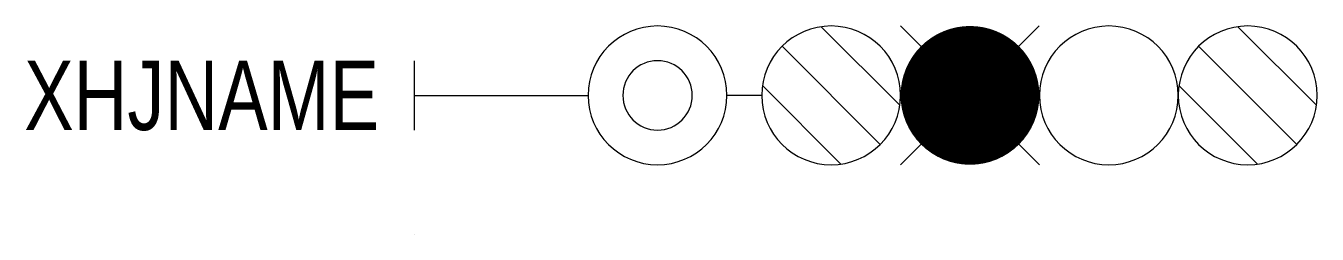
# Model space of a CAD drawing. Header units: millimetres. Extents: x -11.2 to 26, y 0 to 6.
import ezdxf
from ezdxf.enums import TextEntityAlignment as Align

# ---------------------------------------------------------------- set-up
doc = ezdxf.new("R2010")
doc.units = ezdxf.units.MM
doc.header["$MEASUREMENT"] = 0

msp = doc.modelspace()

# ---------------------------------------------------------------- linework, layer by layer
at = {"color": 7}
msp.add_line((0, 0.001), (0, -0.001), dxfattribs=at)
for points in [[(5, 4, 1), (9, 4, 1)], [(6, 4, 1), (8, 4, 1)]]:
    msp.add_lwpolyline(points, format="xyb", close=True, dxfattribs=at)
at = {"color": 2}
for points in [[(10, 4, 1), (14, 4, 1)], [(22, 4, 1), (26, 4, 1)]]:
    msp.add_lwpolyline(points, format="xyb", close=True, dxfattribs=at)
for points in [[(11.717, 5.98), (13.98, 3.717)], [(23.717, 5.98), (25.98, 3.717)], [(10.586, 5.414), (13.414, 2.586)], [(22.586, 5.414), (25.414, 2.586)], [(10.02, 4.283), (12.283, 2.02)], [(22.02, 4.283), (24.283, 2.02)]]:
    msp.add_lwpolyline(points, dxfattribs=at)
at = {"color": 1, "const_width": 2}
msp.add_lwpolyline([(17, 4, 1), (15, 4, 1)], format="xyb", close=True, dxfattribs=at)
at = {"color": 1}
for points in [[(14.586, 5.414), (14, 6)], [(17.995, 6.005), (17.409, 5.419)], [(14.586, 2.586), (14, 2)], [(18, 2), (17.414, 2.586)]]:
    msp.add_lwpolyline(points, dxfattribs=at)
at = {"color": 3}
msp.add_lwpolyline([(18, 4, 1), (22, 4, 1)], format="xyb", close=True, dxfattribs=at)
at = {"color": 7}
for points in [[(0, 3), (0, 5)], [(0, 4), (5, 4)], [(10, 4), (9, 4)]]:
    msp.add_lwpolyline(points, dxfattribs=at)

# ---------------------------------------------------------------- texts
at = {"width": 0.8}
msp.add_attdef('XHJNAME', text='X', height=2, dxfattribs=at).set_placement((-1.02, 3), align=Align.RIGHT)

doc.saveas('drawing.dxf')
